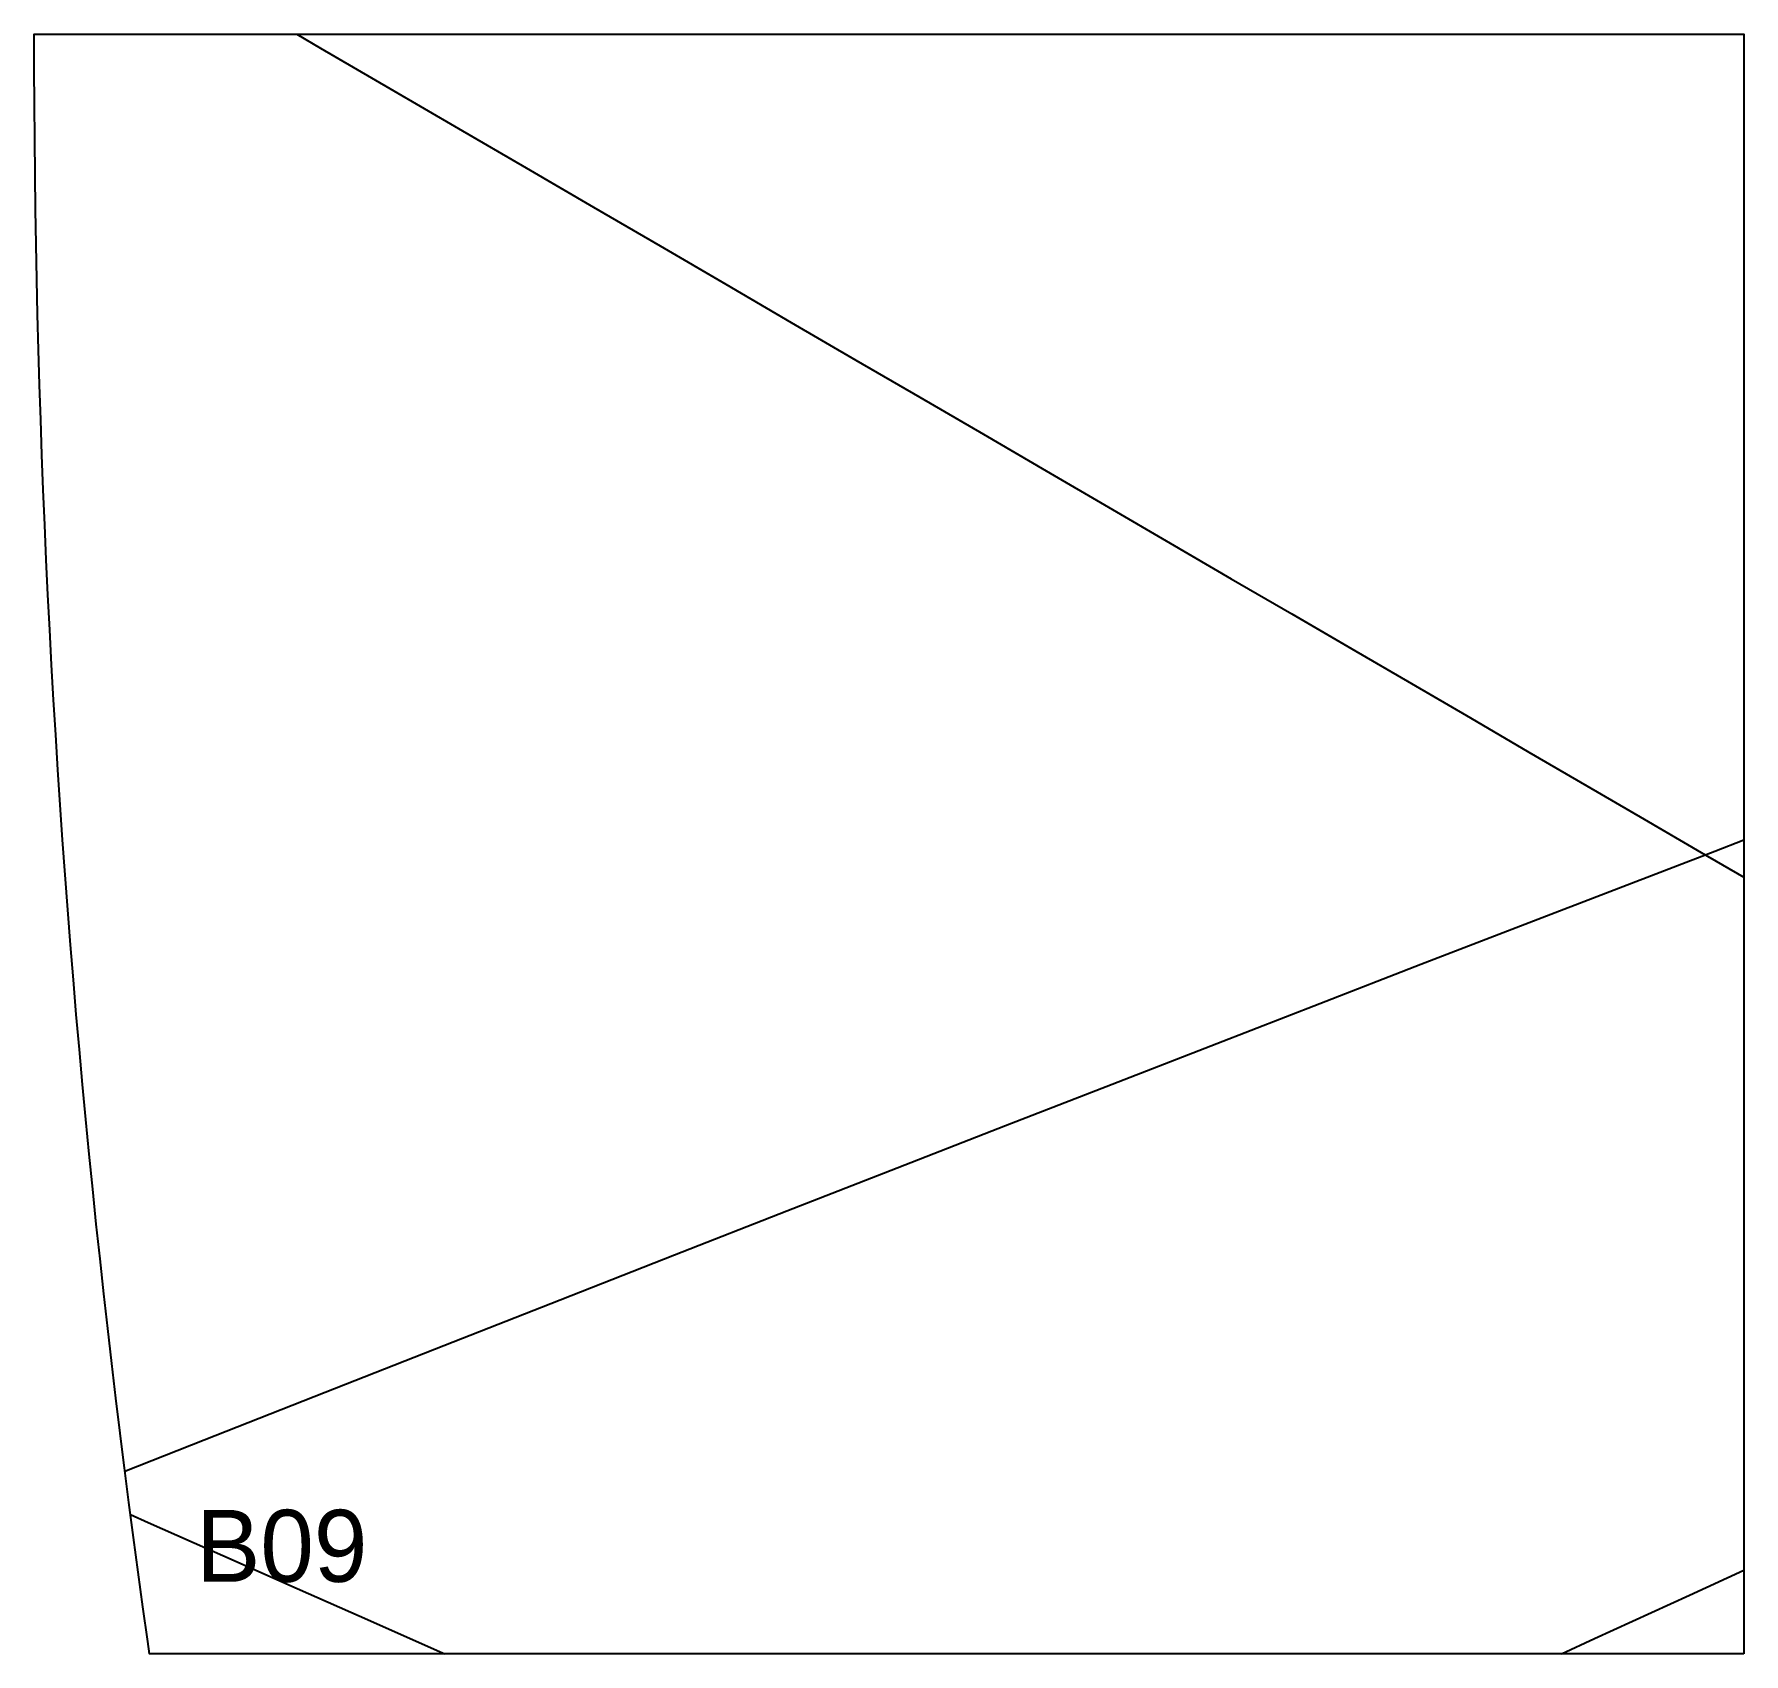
# Model space of a CAD drawing. Header units: millimetres. Extents: x -50 to 900, y 0 to 900.
import ezdxf

# ---------------------------------------------------------------- set-up
doc = ezdxf.new("R2010")
doc.units = ezdxf.units.MM
for name, color, linetype in [('CUT', 1, 'Continuous'), ('DECL', 30, 'Continuous'), ('HOUR', 7, 'Continuous'), ('HOUR15', 9, 'Continuous'), ('ID', 3, 'Continuous')]:
    doc.layers.add(name, color=color, linetype=linetype)

msp = doc.modelspace()

# ---------------------------------------------------------------- linework, layer by layer
at = {"layer": 'CUT'}
msp.add_lwpolyline([(900, 0), (14.11, 0), (13.13, 6.82), (10.42, 26.11), (7.77, 45.41), (5.18, 64.72), (2.64, 84.04), (0.17, 103.36), (0, 104.72), (-2.25, 122.69), (-4.6, 142.03), (-6.9, 161.38), (-9.13, 180.73), (-11.31, 200.09), (-13.43, 219.46), (-15.49, 238.83), (-17.48, 258.21), (-19.42, 277.59), (-21.3, 296.98), (-23.12, 316.38), (-24.88, 335.78), (-26.59, 355.19), (-28.23, 374.6), (-29.81, 394.02), (-31.33, 413.44), (-32.79, 432.87), (-34.2, 452.3), (-35.54, 471.73), (-36.83, 491.17), (-38.05, 510.61), (-39.21, 530.06), (-40.32, 549.51), (-41.37, 568.96), (-42.35, 588.42), (-43.28, 607.88), (-44.14, 627.34), (-44.95, 646.81), (-45.7, 666.27), (-46.38, 685.74), (-47.01, 705.21), (-47.58, 724.69), (-48.09, 744.16), (-48.54, 763.64), (-48.92, 783.12), (-49.25, 802.6), (-49.52, 822.08), (-49.73, 841.56), (-49.88, 861.04), (-49.97, 880.52), (-50, 900), (0, 900), (900, 900), (900, 0)], close=True, dxfattribs=at)
at = {"layer": 'DECL'}
for points in [[(0.41, 101.48), (44.47, 118.89), (111.63, 145.38), (177.55, 171.34), (242.27, 196.77), (305.82, 221.7), (368.23, 246.13), (429.54, 270.09), (489.78, 293.58), (548.98, 316.62), (607.16, 339.22), (664.36, 361.4), (720.6, 383.15), (775.91, 404.5), (830.31, 425.46), (883.82, 446.04), (900, 452.24)], [(798.66, 0), (817.07, 8.45), (869.87, 32.62), (900, 46.39)]]:
    msp.add_lwpolyline(points, dxfattribs=at)
at = {"layer": 'HOUR'}
msp.add_lwpolyline([(95.87, 900), (109.14, 892.27), (147.63, 869.84), (185.74, 847.64), (223.46, 825.66), (260.82, 803.9), (297.8, 782.35), (334.42, 761.01), (370.69, 739.88), (406.61, 718.95), (442.2, 698.22), (477.44, 677.68), (512.36, 657.34), (546.95, 637.18), (581.23, 617.21), (615.19, 597.42), (648.85, 577.81), (682.21, 558.38), (715.27, 539.11), (748.04, 520.02), (780.53, 501.09), (812.74, 482.33), (844.67, 463.72), (876.33, 445.28), (900, 431.48)], dxfattribs=at)
at = {"layer": 'HOUR15'}
msp.add_lwpolyline([(3.52, 77.37), (13.3, 73.03), (54.91, 54.59), (96.11, 36.34), (136.9, 18.26), (177.29, 0.37), (178.12, 0)], dxfattribs=at)

# ---------------------------------------------------------------- texts
at = {"layer": 'ID'}
msp.add_text('B09', height=40, dxfattribs=at).set_placement((40, 40))

doc.saveas('drawing.dxf')
